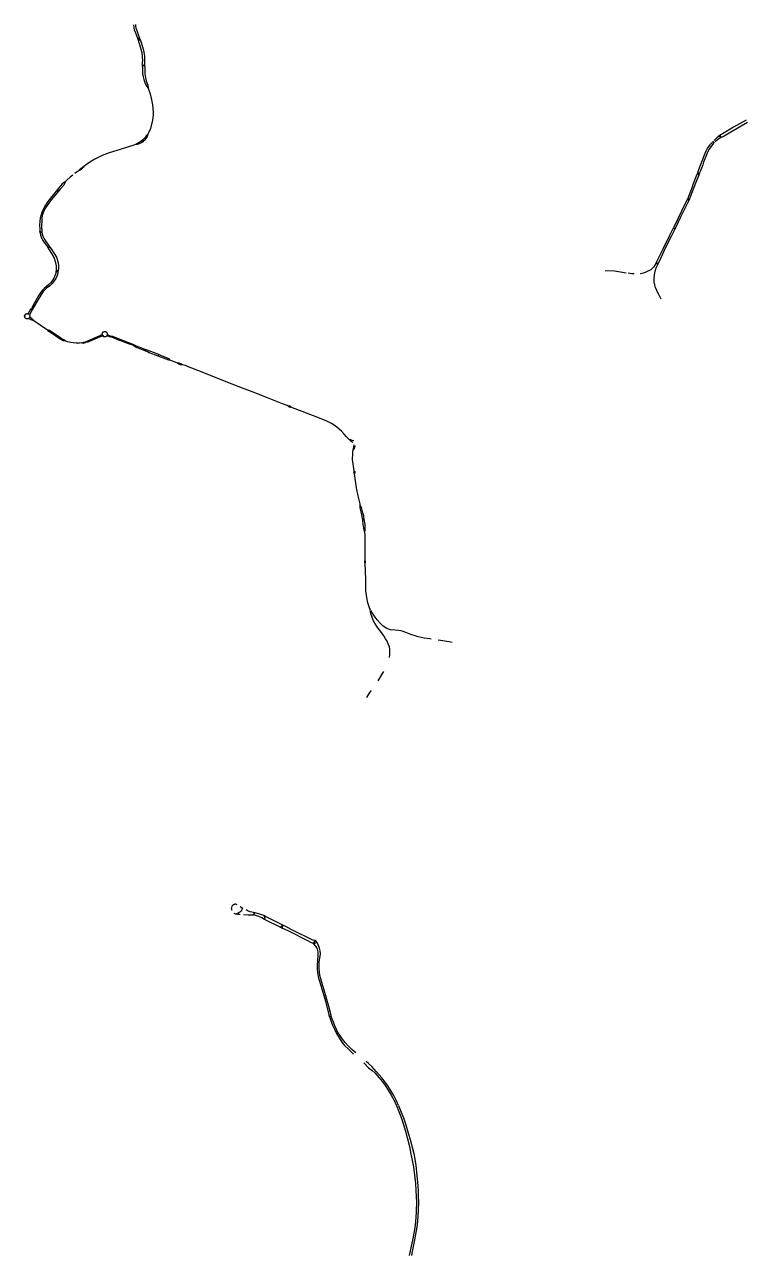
# Model space of a CAD drawing. Header units: inches. Extents: x 25490716 to 25512768, y 6672380 to 6685864.
# Drawn here: x 25500457 to 25504768, y 6673625 to 6680966 of the extents above; entities that cross this region are included whole.
import ezdxf

# ---------------------------------------------------------------- set-up
doc = ezdxf.new("R2010")
doc.units = ezdxf.units.IN
doc.header["$MEASUREMENT"] = 0

msp = doc.modelspace()

# ---------------------------------------------------------------- linework, layer by layer
for points in [[(25501131.9, 6680883.6), (25501121.1, 6680916), (25501113.4, 6680933.2), (25501110.1, 6680949.3), (25501108.7, 6680965.2)], [(25501143.1, 6680887.9), (25501132, 6680918.4), (25501123.1, 6680944.8), (25501121.3, 6680956.9), (25501120.5, 6680966.5)], [(25501131.9, 6680883.6), (25501143.1, 6680887.9)], [(25501143.1, 6680887.9), (25501141.8, 6680881.3), (25501135.7, 6680872.6)], [(25501147.5, 6680875.3), (25501143.1, 6680887.9)], [(25501147.5, 6680875.3), (25501137.2, 6680879.3), (25501131.9, 6680883.6)], [(25501161.1, 6680740.4), (25501161.7, 6680749.8), (25501160, 6680776.9), (25501157.5, 6680797.4), (25501153, 6680817.9), (25501144.6, 6680846.1), (25501131.9, 6680883.6)], [(25501147.5, 6680875.3), (25501135.7, 6680872.6)], [(25501173.6, 6680740.2), (25501173.6, 6680764), (25501173.3, 6680778.9), (25501169.9, 6680803), (25501165.8, 6680819.3), (25501147.5, 6680875.3)], [(25501160.2, 6680717.4), (25501160.3, 6680726.1)], [(25501160.2, 6680717.4), (25501160.6, 6680691.4), (25501161.2, 6680673.5), (25501163.8, 6680654.9), (25501168.2, 6680638.9), (25501173.7, 6680622.1), (25501184.8, 6680598.4), (25501193.5, 6680587.1)], [(25501160.3, 6680726.1), (25501161.1, 6680740.4)], [(25501173.5, 6680717), (25501160.3, 6680726.1)], [(25501173.5, 6680717), (25501173.6, 6680740.2)], [(25501173.5, 6680717), (25501173.5, 6680694.9), (25501174.2, 6680672.9), (25501178.4, 6680649.5), (25501182.3, 6680631.7), (25501191.6, 6680605.6), (25501193.5, 6680587.1)], [(25501193.5, 6680587.1), (25501195.5, 6680581.7), (25501205, 6680553.8), (25501214.5, 6680518.7), (25501220, 6680487.9), (25501224.3, 6680444.8), (25501223.9, 6680427.4), (25501222.6, 6680412.6)], [(25501222.6, 6680412.6), (25501219, 6680396.3), (25501207.8, 6680347.6), (25501198, 6680324), (25501191.6, 6680312.4)], [(25504759.6, 6680396.1), (25504685.6, 6680354.3), (25504618.6, 6680315.8), (25504607.1, 6680308.6)], [(25504767.8, 6680382.1), (25504668.5, 6680324.3), (25504628.8, 6680301.7), (25504620.9, 6680297.4)], [(25501191.6, 6680312.4), (25501182.4, 6680302.7), (25501175.6, 6680293), (25501163.6, 6680280.3), (25501161.7, 6680278.7)], [(25501191.6, 6680312.4), (25501187.5, 6680298.6), (25501179.8, 6680287.2), (25501169.6, 6680275.6), (25501166.9, 6680272.9)], [(25504596.6, 6680301.1), (25504582.6, 6680288.3), (25504571.1, 6680277.8), (25504568.4, 6680275.2)], [(25504607.1, 6680308.6), (25504596.6, 6680301.1)], [(25504596.6, 6680301.1), (25504620.9, 6680297.4)], [(25504609.2, 6680293), (25504607.1, 6680308.6)], [(25501114.7, 6680249.6), (25501026.4, 6680222.5), (25500961.2, 6680201.6), (25500919.1, 6680185.9), (25500876, 6680164.1), (25500846.8, 6680146.3), (25500818.5, 6680126.5), (25500810.4, 6680119.4)], [(25501136.5, 6680262), (25501129, 6680258.2), (25501114.7, 6680249.6)], [(25501140, 6680255.3), (25501128.9, 6680250.8), (25501114.7, 6680249.6)], [(25501151.7, 6680270.5), (25501140.1, 6680263.8), (25501136.5, 6680262)], [(25501152.3, 6680260.4), (25501144, 6680257.1), (25501140, 6680255.3)], [(25501152.3, 6680260.4), (25501151.1, 6680265.6), (25501151.7, 6680270.5)], [(25501161.7, 6680278.7), (25501151.7, 6680270.5)], [(25501161.5, 6680267.6), (25501156.8, 6680269.7), (25501151.7, 6680270.5)], [(25501161.5, 6680267.6), (25501152.3, 6680260.4)], [(25501166.9, 6680272.9), (25501161.5, 6680267.6)], [(25504564.9, 6680271.6), (25504558.8, 6680265.5), (25504543.2, 6680248.5), (25504530.7, 6680231.2), (25504520.3, 6680211.6), (25504510.1, 6680187.4), (25504476.1, 6680099.4), (25504474.5, 6680094.5)], [(25504572, 6680263.9), (25504566.3, 6680258.4), (25504549.6, 6680238.5), (25504539.6, 6680223.8), (25504531.2, 6680208.8), (25504523, 6680190.7), (25504505.9, 6680145.9), (25504501.6, 6680131.1), (25504485.8, 6680090.4)], [(25504609.2, 6680293), (25504589.7, 6680279.1), (25504575.6, 6680267.4)], [(25504620.9, 6680297.4), (25504609.2, 6680293)], [(25500781.9, 6680096.6), (25500765.3, 6680084.3), (25500757.2, 6680078.2)], [(25500781.9, 6680096.6), (25500784.3, 6680102.5), (25500792.1, 6680109)], [(25500788.6, 6680098.2), (25500781.9, 6680096.6)], [(25500793, 6680101.8), (25500788.6, 6680098.2)], [(25500792.1, 6680109), (25500797.5, 6680113.2)], [(25500795.9, 6680109.1), (25500792.1, 6680109)], [(25500803.4, 6680109.5), (25500793, 6680101.8)], [(25500795.9, 6680109.1), (25500793, 6680101.8)], [(25500797.5, 6680113.2), (25500795.9, 6680109.1)], [(25500803.4, 6680109.5), (25500795.9, 6680109.1)], [(25500797.5, 6680113.2), (25500804, 6680118.4), (25500810.4, 6680119.4)], [(25500810.4, 6680119.4), (25500809.1, 6680114), (25500803.4, 6680109.5)], [(25504469.7, 6680080.5), (25504462.7, 6680063.3)], [(25504474.5, 6680094.5), (25504469.7, 6680080.5)], [(25504469.7, 6680080.5), (25504476.6, 6680080.7), (25504482.4, 6680081.9)], [(25504469.7, 6680080.5), (25504474.9, 6680074.7), (25504477.4, 6680069.3)], [(25504482.4, 6680081.9), (25504477.4, 6680069.3)], [(25504485.8, 6680090.4), (25504482.4, 6680081.9)], [(25500699.2, 6680028.1), (25500681.9, 6680016.2), (25500661.6, 6679992.2)], [(25500699.2, 6680028.1), (25500690.3, 6680009.1), (25500669.5, 6679984.9)], [(25500744.5, 6680068.6), (25500728.6, 6680056.6), (25500711.9, 6680041.5), (25500699.2, 6680028.1)], [(25504462.7, 6680063.3), (25504443.7, 6680016.9), (25504435, 6679987.9), (25504410.5, 6679925.3)], [(25504473.5, 6680059.1), (25504458.4, 6680020.7), (25504428.6, 6679942.9), (25504423.3, 6679926.4)], [(25504477.4, 6680069.3), (25504473.5, 6680059.1)], [(25500644.5, 6679972.1), (25500612.2, 6679932.1), (25500596.6, 6679910.7), (25500578.3, 6679883.6), (25500569.5, 6679868.4), (25500561.4, 6679851), (25500555, 6679831.3), (25500550.6, 6679812.7), (25500547.4, 6679794.4), (25500546.4, 6679769.7), (25500547.5, 6679746.5)], [(25500657.3, 6679970.9), (25500610.3, 6679913.7), (25500591.9, 6679888), (25500582.6, 6679874.2), (25500574.5, 6679859.5), (25500567.7, 6679843.4), (25500562.6, 6679827.1), (25500559.7, 6679810), (25500558.6, 6679753.1), (25500558.9, 6679747.4)], [(25500653.2, 6679982.4), (25500644.5, 6679972.1)], [(25500657.3, 6679970.9), (25500644.5, 6679972.1)], [(25500661.6, 6679992.2), (25500653.2, 6679982.4)], [(25500657.3, 6679970.9), (25500653.2, 6679982.4)], [(25500669.5, 6679984.9), (25500657.3, 6679970.9)], [(25504410.5, 6679925.3), (25504397.2, 6679899.1), (25504353.3, 6679807.5), (25504326.5, 6679753.6)], [(25504419.5, 6679918.1), (25504408.1, 6679897.1), (25504367.6, 6679813.3), (25504338.8, 6679753.9)], [(25504423.3, 6679926.4), (25504410.5, 6679925.3)], [(25504419.5, 6679918.1), (25504410.5, 6679925.3)], [(25504423.3, 6679926.4), (25504419.5, 6679918.1)], [(25500547.5, 6679746.5), (25500547.9, 6679733.1)], [(25500547.9, 6679733.1), (25500559.6, 6679730.4)], [(25500549.4, 6679724), (25500547.9, 6679733.1)], [(25500549.4, 6679724), (25500559.6, 6679730.4)], [(25500549.4, 6679724), (25500552.7, 6679710.8), (25500558.1, 6679694.3), (25500565.2, 6679679.8), (25500573.6, 6679666.3), (25500594.7, 6679638.3)], [(25500558.9, 6679747.4), (25500559.6, 6679730.4)], [(25500559.6, 6679730.4), (25500562.6, 6679717), (25500566.5, 6679704.7), (25500573.2, 6679688.5), (25500583.9, 6679672), (25500607.4, 6679639.4)], [(25504230.1, 6679557.6), (25504243.6, 6679585.4), (25504266.3, 6679629.7), (25504303.3, 6679706.5), (25504320.8, 6679741.9)], [(25504241.1, 6679551.9), (25504254, 6679577.8), (25504282.3, 6679638.1), (25504316.8, 6679709), (25504330.7, 6679737.4)], [(25504320.8, 6679741.9), (25504326.5, 6679753.6)], [(25504326.5, 6679753.6), (25504333.7, 6679753.1), (25504338.8, 6679753.9)], [(25504326.5, 6679753.6), (25504331.7, 6679748.9), (25504334.2, 6679744.5)], [(25504330.7, 6679737.4), (25504334.2, 6679744.5)], [(25504338.8, 6679753.9), (25504334.2, 6679744.5)], [(25500594.7, 6679638.3), (25500607.4, 6679639.4)], [(25500605.9, 6679622.3), (25500594.7, 6679638.3)], [(25500647.2, 6679502.8), (25500646.7, 6679527.8), (25500643.8, 6679546.5), (25500634.1, 6679577.5), (25500620.1, 6679602.1), (25500605.9, 6679622.3)], [(25500607.4, 6679639.4), (25500615, 6679628.6)], [(25500615, 6679628.6), (25500634.1, 6679601.2), (25500646.4, 6679580.1), (25500657, 6679548.3), (25500659, 6679526.4), (25500658.9, 6679509.8), (25500658.2, 6679500.4)], [(25500645.4, 6679492.7), (25500647.2, 6679502.8)], [(25500658.2, 6679500.4), (25500651.6, 6679498.5), (25500645.4, 6679492.7)], [(25500656.2, 6679489.7), (25500650.9, 6679493.9), (25500647.2, 6679502.8)], [(25500658.2, 6679500.4), (25500656.2, 6679489.7)], [(25504045.3, 6679484.9), (25504011.7, 6679489.5), (25503975.6, 6679495.4), (25503919, 6679497.9)], [(25504221.7, 6679541.1), (25504209.9, 6679520.8), (25504192.9, 6679502.9), (25504162.1, 6679489.4), (25504148.2, 6679484.6), (25504139.2, 6679482.7), (25504128.4, 6679480.9)], [(25504254.1, 6679328.9), (25504240.2, 6679356.8), (25504232.2, 6679370.2), (25504226.8, 6679380.1), (25504219.4, 6679397.8), (25504215.4, 6679414.2), (25504212.7, 6679432.1), (25504211.4, 6679452.9), (25504212.9, 6679473.6), (25504217.9, 6679495.6), (25504224.3, 6679516.5), (25504234.9, 6679539.5)], [(25504221.7, 6679541.1), (25504225.8, 6679548.8)], [(25504221.7, 6679541.1), (25504229.1, 6679538.8), (25504234.9, 6679539.5)], [(25504225.8, 6679548.8), (25504230.1, 6679557.6)], [(25504234.9, 6679539.5), (25504229.4, 6679545.3), (25504225.8, 6679548.8)], [(25504234.9, 6679539.5), (25504241.1, 6679551.9)], [(25500640.9, 6679477.1), (25500639.7, 6679473.1), (25500632.2, 6679454.1), (25500621.9, 6679439), (25500611.4, 6679426.5), (25500601.9, 6679416.4)], [(25500652.9, 6679476.3), (25500651.4, 6679470.6), (25500642.5, 6679452.5), (25500629.5, 6679432.4), (25500619.3, 6679420.4), (25500608.5, 6679408.5)], [(25500645.4, 6679492.7), (25500640.9, 6679477.1)], [(25500656.2, 6679489.7), (25500652.9, 6679476.3)], [(25504091.6, 6679479.2), (25504077.4, 6679480.7), (25504057.2, 6679483.2)], [(25500601.9, 6679416.4), (25500588.5, 6679404.8), (25500573.9, 6679393), (25500563.4, 6679382.5), (25500553.8, 6679370.9), (25500542.4, 6679353.2), (25500524.6, 6679321.9)], [(25500608.5, 6679408.5), (25500599, 6679401.6), (25500590.2, 6679395.6), (25500580.6, 6679387.3), (25500567.7, 6679374.7), (25500559.5, 6679363.2), (25500532.6, 6679317.3)], [(25500477.5, 6679242), (25500488.7, 6679258.7), (25500497.4, 6679273.5)], [(25500516.5, 6679307.7), (25500497.4, 6679273.5)], [(25500526.8, 6679307.4), (25500504.6, 6679269.3)], [(25500524.6, 6679321.9), (25500516.5, 6679307.7)], [(25500532.6, 6679317.3), (25500526.8, 6679307.4)], [(25500482.4, 6679214.7), (25500481.1, 6679213.7), (25500478.5, 6679212.4), (25500476, 6679211.6), (25500473.1, 6679211.3), (25500470.1, 6679211.5), (25500467.5, 6679212.2), (25500464.9, 6679213.4), (25500462.7, 6679215), (25500460.9, 6679216.8), (25500459.1, 6679219.3), (25500458.1, 6679221.7), (25500457.6, 6679223.5), (25500457.2, 6679226.4), (25500457.4, 6679228.8), (25500457.6, 6679230.4)], [(25500457.6, 6679230.4), (25500457.7, 6679231.3), (25500458.4, 6679233.4), (25500459.6, 6679235.5), (25500461, 6679237.4), (25500462.7, 6679239)], [(25500462.7, 6679239), (25500462.8, 6679239.1), (25500464.9, 6679240.5), (25500466.4, 6679241.3), (25500468.5, 6679242), (25500470.7, 6679242.6), (25500472.9, 6679242.6), (25500474.9, 6679242.5), (25500476.9, 6679242.1), (25500477.5, 6679242)], [(25500477.5, 6679242), (25500478.5, 6679241.7), (25500480.4, 6679240.8), (25500482.5, 6679239.5), (25500484.8, 6679237.4), (25500486, 6679235.7)], [(25500488.2, 6679223.6), (25500488.1, 6679223.3), (25500487.3, 6679220.9), (25500486.2, 6679218.8), (25500484.6, 6679216.7), (25500483, 6679215.1), (25500482.4, 6679214.7)], [(25500482.5, 6679214.7), (25500494.6, 6679208.3)], [(25500495.3, 6679253.1), (25500486, 6679235.7)], [(25500486, 6679235.7), (25500486.3, 6679235.2), (25500487.7, 6679232), (25500488.1, 6679230.2), (25500488.6, 6679227.9), (25500488.6, 6679225.7), (25500488.2, 6679223.6)], [(25500488.2, 6679223.6), (25500498.7, 6679214.8)], [(25500494.6, 6679208.3), (25500511.6, 6679201.8)], [(25500504.6, 6679269.3), (25500500.7, 6679262.5), (25500495.3, 6679253.1)], [(25500498.7, 6679214.8), (25500499.8, 6679213.9), (25500511.6, 6679201.8)], [(25500511.6, 6679201.8), (25500549.7, 6679176.3), (25500592.9, 6679146.1)], [(25500669.3, 6679091.1), (25500618.3, 6679125.5), (25500601.5, 6679135.4), (25500592.9, 6679146.1)], [(25500673, 6679097.1), (25500606.1, 6679141.5), (25500592.9, 6679146.1)], [(25500920.2, 6679119.7), (25500920.2, 6679120.5), (25500920.2, 6679122.2), (25500920.6, 6679124.4), (25500921.2, 6679126.1), (25500921.9, 6679127.9), (25500923.2, 6679129.9), (25500924.6, 6679131.4), (25500926.6, 6679133.2), (25500928.9, 6679134.5), (25500929.8, 6679134.8)], [(25500929.8, 6679134.8), (25500930.8, 6679135.1), (25500932.9, 6679135.6), (25500934.8, 6679135.8), (25500936.7, 6679135.8), (25500939, 6679135.3), (25500941, 6679134.6)], [(25500941, 6679134.6), (25500941, 6679134.6), (25500943.2, 6679133.5), (25500945.2, 6679131.9), (25500946.8, 6679130.3), (25500948.1, 6679128.4), (25500949.2, 6679126.3), (25500949.9, 6679123.8), (25500950.2, 6679121.2), (25500950.2, 6679120.7)], [(25500673, 6679097.1), (25500669.3, 6679091.1)], [(25500682.5, 6679082.9), (25500680.6, 6679083.9), (25500669.3, 6679091.1)], [(25500686.5, 6679089.3), (25500673, 6679097.1)], [(25500698.1, 6679079.6), (25500687.9, 6679080.4), (25500682.5, 6679082.9)], [(25500698.1, 6679079.6), (25500691.7, 6679086.3), (25500686.5, 6679089.3)], [(25500797.6, 6679068.4), (25500784.4, 6679066.9), (25500765, 6679066.3), (25500747.6, 6679067.5), (25500733.8, 6679069.6), (25500712.9, 6679074.6), (25500698.1, 6679079.6)], [(25500797.6, 6679068.4), (25500807.7, 6679072.2), (25500820.5, 6679075.3)], [(25500797.6, 6679068.4), (25500809.6, 6679067.1), (25500821.1, 6679069.5)], [(25500820.5, 6679075.3), (25500833.8, 6679080.5), (25500853.1, 6679088.9)], [(25500821.1, 6679069.5), (25500820.5, 6679075.3)], [(25500855.8, 6679082.4), (25500833.3, 6679073.4), (25500821.1, 6679069.5)], [(25500853.1, 6679088.9), (25500871, 6679096.9), (25500908.2, 6679112.9)], [(25500911.1, 6679105.4), (25500908.7, 6679104.6), (25500872.7, 6679089.3), (25500855.8, 6679082.4)], [(25500908.2, 6679112.9), (25500913.9, 6679115.4), (25500920.2, 6679119.7)], [(25500925.1, 6679109.3), (25500915.7, 6679107.1), (25500911.1, 6679105.4)], [(25500925.1, 6679109.3), (25500924.6, 6679109.8), (25500923.2, 6679111.6), (25500921.8, 6679113.8), (25500920.9, 6679116.1), (25500920.3, 6679118.2), (25500920.2, 6679119.7)], [(25500930, 6679105.2), (25500928.5, 6679106.1), (25500926.6, 6679107.7), (25500925.1, 6679109.3)], [(25500939.1, 6679104.1), (25500937.5, 6679103.7), (25500934.9, 6679103.7), (25500932.5, 6679104.1), (25500930.5, 6679104.9), (25500930, 6679105.2)], [(25500947.2, 6679111.1), (25500946, 6679108.9), (25500944.2, 6679106.9), (25500942.5, 6679105.6), (25500939.8, 6679104.2), (25500939.1, 6679104.1)], [(25500950.2, 6679120.7), (25500950.1, 6679119.1), (25500949.8, 6679117.2), (25500949.1, 6679114.6), (25500948.2, 6679113), (25500947.3, 6679111.3), (25500947.2, 6679111.1)], [(25500959.4, 6679106.3), (25500947.2, 6679111.1)], [(25500950.2, 6679120.7), (25500961.8, 6679113.1)], [(25500978.2, 6679101.6), (25500971.4, 6679101.6), (25500959.4, 6679106.3)], [(25500961.8, 6679113.1), (25500962.4, 6679112.7), (25500974.3, 6679107.5), (25500974.3, 6679107.5)], [(25500974.3, 6679107.5), (25500981.1, 6679108.2), (25501020.2, 6679092.3), (25501054.1, 6679078.6), (25501103.3, 6679060.6), (25501123.2, 6679051.4)], [(25500974.3, 6679107.5), (25500978.2, 6679101.6)], [(25501107, 6679052.2), (25501096.4, 6679055.6), (25501076.6, 6679062.7), (25501042.1, 6679075.8), (25501014.1, 6679087.1), (25500978.2, 6679101.6)], [(25501160.5, 6679026.9), (25501119.3, 6679043.4), (25501107, 6679052.2)], [(25501107, 6679052.2), (25501123.2, 6679051.4), (25501163.8, 6679034.7)], [(25501176.5, 6679020.6), (25501160.5, 6679026.9)], [(25501163.8, 6679034.7), (25501174.6, 6679030.7)], [(25501176.5, 6679020.6), (25501174.6, 6679025.6), (25501174.6, 6679030.7)], [(25501174.6, 6679030.7), (25501184.5, 6679027.4)], [(25501176.5, 6679020.6), (25501181.1, 6679023.3), (25501184.5, 6679027.4)], [(25501190.1, 6679014.8), (25501176.5, 6679020.6)], [(25501193.4, 6679023.7), (25501184.5, 6679027.4)], [(25501253.3, 6678989.3), (25501199.1, 6679009.1), (25501190.1, 6679014.8)], [(25501257.2, 6678998.2), (25501242, 6679004.4), (25501193.4, 6679023.7)], [(25501253.3, 6678989.3), (25501257.2, 6678998.2)], [(25501325.3, 6678964.5), (25501316.7, 6678964.3), (25501253.3, 6678989.3)], [(25501325.3, 6678964.5), (25501319, 6678973.3), (25501273.5, 6678991.6), (25501257.2, 6678998.2)], [(25501369.3, 6678948.1), (25501325.3, 6678964.5)], [(25501395.9, 6678937.6), (25501389.5, 6678943.2), (25501379.7, 6678947), (25501369.3, 6678948.1)], [(25501395.9, 6678937.6), (25501386.7, 6678937.8), (25501377.4, 6678941.4), (25501369.3, 6678948.1)], [(25502023, 6678694.5), (25501995.2, 6678705.4), (25501905.9, 6678740), (25501820.6, 6678773.4), (25501757, 6678797.8), (25501694.5, 6678822.2), (25501599.5, 6678860.1), (25501515.7, 6678893.6), (25501429.6, 6678927.9), (25501416, 6678933), (25501395.9, 6678937.6)], [(25502037.2, 6678685.1), (25502032.7, 6678686.9), (25502029.8, 6678691.3), (25502023, 6678694.5)], [(25502039.3, 6678689.9), (25502034.5, 6678691.8), (25502029.8, 6678691.3)], [(25502045.8, 6678684.8), (25502044.1, 6678688), (25502039.3, 6678689.9)], [(25502045.8, 6678684.8), (25502042.4, 6678682.9), (25502037.2, 6678685.1)], [(25502393.3, 6678492.8), (25502376.1, 6678507.5), (25502362.6, 6678523.3), (25502347.6, 6678541.2), (25502331.8, 6678556.2), (25502320.1, 6678566.3), (25502303.5, 6678577.9), (25502287.8, 6678588.1), (25502260, 6678602.2), (25502206.9, 6678623), (25502071.6, 6678675.7), (25502045.8, 6678684.8)], [(25502393.3, 6678492.8), (25502400.4, 6678492.6), (25502408.2, 6678488.5)], [(25502393.3, 6678492.8), (25502395.9, 6678487.4), (25502402.3, 6678482.8), (25502404.9, 6678481.4)], [(25502404.9, 6678481.4), (25502409.8, 6678478.8), (25502414.7, 6678476.5)], [(25502408.2, 6678488.5), (25502419.8, 6678485.1)], [(25502422.8, 6678304), (25502413.3, 6678373.1), (25502413.7, 6678408.1), (25502414.7, 6678419.1), (25502416.9, 6678431.6)], [(25502420.8, 6678459.1), (25502419.4, 6678451.9), (25502418.1, 6678444.5), (25502416.7, 6678439), (25502416.9, 6678431.6)], [(25502416.9, 6678431.6), (25502422.3, 6678436.6), (25502426.8, 6678449), (25502430.8, 6678455.5)], [(25502422.8, 6678304), (25502420.9, 6678299.6), (25502421.4, 6678295.5)], [(25502425.2, 6678287.5), (25502422, 6678290.7), (25502421.4, 6678295.5)], [(25502422.8, 6678304), (25502425.8, 6678300.3), (25502426.6, 6678296.1)], [(25502426.6, 6678296.1), (25502427.2, 6678290.5), (25502425.2, 6678287.5)], [(25502459, 6678102.5), (25502457.6, 6678108), (25502446.4, 6678155.6), (25502436.8, 6678203.2), (25502425.2, 6678287.5)], [(25502482.6, 6678016.5), (25502479.5, 6678035.9), (25502474.4, 6678053.9), (25502465.5, 6678086), (25502459, 6678102.5)], [(25502473.1, 6678020.5), (25502469.1, 6678042.5), (25502459.3, 6678087), (25502459, 6678102.5)], [(25502473.1, 6678020.5), (25502478.1, 6678019.2), (25502482.6, 6678016.5)], [(25502473.8, 6678011.6), (25502473.1, 6678020.5)], [(25502482.6, 6678016.5), (25502478.2, 6678013.3), (25502473.8, 6678011.6)], [(25502476.8, 6677987.5), (25502473.8, 6678011.6)], [(25502486.7, 6677939.3), (25502481.3, 6677951.1), (25502476.8, 6677987.5)], [(25502487.3, 6677988.8), (25502487, 6677992.1), (25502482.6, 6678016.5)], [(25502486.7, 6677939.3), (25502489.1, 6677953), (25502488.3, 6677980.3), (25502487.3, 6677988.8)], [(25502489, 6677774.1), (25502488.8, 6677880.7), (25502488.4, 6677920.8), (25502486.7, 6677939.3)], [(25502488.4, 6677753.6), (25502486.4, 6677760.5), (25502486.5, 6677765.1), (25502489, 6677774.1)], [(25502488.4, 6677753.6), (25502491.1, 6677760.6), (25502491.1, 6677765), (25502489, 6677774.1)], [(25502492, 6677656.3), (25502488.4, 6677753.6)], [(25502515.4, 6677482.8), (25502505, 6677516.9), (25502498, 6677548.6), (25502494.3, 6677575.6), (25502492.8, 6677588.8), (25502492, 6677656.3)], [(25502517.5, 6677474.4), (25502515.4, 6677482.8)], [(25502519.9, 6677475.8), (25502515.4, 6677482.8)], [(25502633.3, 6677190.8), (25502636.2, 6677210.1), (25502636.3, 6677226.1), (25502635.2, 6677240.7), (25502632.7, 6677254.8), (25502626.1, 6677273.8), (25502619.8, 6677288.2), (25502610.4, 6677303.6), (25502599.3, 6677320.2), (25502579.3, 6677347.8), (25502563.4, 6677369.3), (25502552.1, 6677386.4), (25502538.6, 6677410.4), (25502529.8, 6677430), (25502522.9, 6677453.2), (25502518.6, 6677470)], [(25502881.3, 6677301.2), (25502874, 6677302.2), (25502839.9, 6677307.5), (25502804.4, 6677314.8), (25502787.3, 6677319.9), (25502760.8, 6677329), (25502730.6, 6677341), (25502714.2, 6677347.1), (25502702.7, 6677350.5), (25502687, 6677353.3), (25502666.7, 6677354.8), (25502639.4, 6677357.1), (25502617.1, 6677364.1), (25502595.7, 6677379.4), (25502577.2, 6677395.6), (25502559.2, 6677415.6), (25502547.2, 6677432), (25502531.9, 6677456.8), (25502522.3, 6677472.1)], [(25503007.3, 6677281.5), (25502989.4, 6677284.5), (25502922.7, 6677295.1)], [(25502565.6, 6677051.8), (25502592.1, 6677096.2), (25502599, 6677108)], [(25502497.4, 6676952.8), (25502516.2, 6676982), (25502525.2, 6676994.2)], [(25501697.5, 6675712.6), (25501696.5, 6675711.5), (25501695.5, 6675710), (25501693.9, 6675707.3), (25501692.2, 6675704.3), (25501690.8, 6675701.1), (25501689.8, 6675698.6)], [(25501689.8, 6675698.6), (25501690.2, 6675694.3), (25501690.6, 6675691.3), (25501691.2, 6675688.3), (25501692.5, 6675683.9)], [(25501708.4, 6675719.3), (25501705.7, 6675718), (25501703.3, 6675716.8), (25501701.2, 6675715.4), (25501699.7, 6675714.3), (25501697.5, 6675712.6)], [(25501724.9, 6675715.9), (25501716.8, 6675720.9), (25501714.2, 6675720.6), (25501710.5, 6675719.9), (25501708.4, 6675719.3)], [(25501753.3, 6675698.3), (25501752.6, 6675688.6), (25501752.1, 6675686.1), (25501751.4, 6675683.2), (25501750.3, 6675681.1), (25501747.9, 6675678.1), (25501745.2, 6675675.7), (25501741.6, 6675673.2), (25501736.8, 6675670.3), (25501730.2, 6675666.9), (25501720.9, 6675662.2)], [(25501753.3, 6675698.3), (25501743.7, 6675704.2)], [(25501761.6, 6675694.1), (25501753.3, 6675698.3)], [(25501821.5, 6675670.5), (25501802.8, 6675675), (25501790.9, 6675679.1), (25501778.1, 6675685.7)], [(25501705.2, 6675666.8), (25501709, 6675664.7), (25501712.6, 6675663.5), (25501718, 6675662.5), (25501728.6, 6675661.4)], [(25501728.6, 6675661.4), (25501742.5, 6675660.6)], [(25501763.1, 6675659.4), (25501789.8, 6675657.1), (25501820.7, 6675655.7)], [(25501821.5, 6675670.5), (25501826, 6675664.4), (25501825.6, 6675660), (25501820.7, 6675655.7)], [(25501887.8, 6675629.8), (25501871.1, 6675639.2), (25501854.2, 6675647.4), (25501835.2, 6675653.3), (25501820.7, 6675655.7)], [(25501832.8, 6675668), (25501821.5, 6675670.5)], [(25501883.3, 6675652.7), (25501860.2, 6675661.6), (25501832.8, 6675668)], [(25501883.3, 6675652.7), (25501888.4, 6675642.6), (25501889, 6675637.3), (25501887.8, 6675629.8)], [(25501893.9, 6675647), (25501883.3, 6675652.7)], [(25501900.6, 6675623.4), (25501887.8, 6675629.8)], [(25501908.8, 6675639.5), (25501893.9, 6675647)], [(25501972.8, 6675587.3), (25501900.6, 6675623.4)], [(25501980.7, 6675603.7), (25501908.8, 6675639.5)], [(25501992.5, 6675597.8), (25501980.7, 6675603.7)], [(25501982, 6675582.8), (25501972.8, 6675587.3)], [(25501982, 6675582.8), (25502001.1, 6675593.2)], [(25501995.9, 6675575.9), (25501982, 6675582.8)], [(25501995.9, 6675575.9), (25501992.5, 6675597.8)], [(25502001.1, 6675593.2), (25501992.5, 6675597.8)], [(25502007.3, 6675570.5), (25501995.9, 6675575.9)], [(25502014.9, 6675586.2), (25502001.1, 6675593.2)], [(25502168.1, 6675490.6), (25502142.3, 6675503.6), (25502036, 6675556.5), (25502007.3, 6675570.5)], [(25502175.8, 6675506), (25502047.4, 6675569.7), (25502014.9, 6675586.2)], [(25502180.7, 6675485.1), (25502168.1, 6675490.6)], [(25502191.1, 6675503.3), (25502175.8, 6675506)], [(25502180.7, 6675485.1), (25502191.1, 6675503.3)], [(25502180.7, 6675485.1), (25502202.8, 6675490.7)], [(25502194.4, 6675469.4), (25502180.7, 6675485.1)], [(25502202.8, 6675490.7), (25502191.1, 6675503.3)], [(25502230.1, 6675218.5), (25502227.5, 6675227.3), (25502214.3, 6675271), (25502210.1, 6675288.5), (25502206.8, 6675310.3), (25502204.8, 6675334.2), (25502204.5, 6675353.4), (25502208.4, 6675418.8), (25502207.7, 6675436.4), (25502203.4, 6675451.8), (25502200.8, 6675459.1), (25502194.4, 6675469.4)], [(25502208.4, 6675477.7), (25502202.8, 6675490.7)], [(25502239, 6675220.7), (25502235.3, 6675233.4), (25502223.1, 6675274.4), (25502218.3, 6675294.7), (25502215.2, 6675316.7), (25502214.1, 6675334.8), (25502214.1, 6675352.8), (25502214.8, 6675376.6), (25502218.4, 6675397.4), (25502221.3, 6675423.5), (25502220.6, 6675442.4), (25502216.7, 6675458.5), (25502208.4, 6675477.7)], [(25502270.9, 6675070.8), (25502263.6, 6675099.9), (25502254.7, 6675133.5), (25502230.1, 6675218.5)], [(25502282, 6675073.8), (25502270.7, 6675110.5), (25502239, 6675220.7)], [(25502272.8, 6675059.1), (25502270.9, 6675070.8)], [(25502286.2, 6675057.2), (25502279.7, 6675059.9), (25502272.8, 6675059.1)], [(25502275.9, 6675048.3), (25502272.8, 6675059.1)], [(25502275.9, 6675048.3), (25502282.6, 6675052.4), (25502286.2, 6675057.2)], [(25502275.9, 6675048.3), (25502279.5, 6675038.1)], [(25502279.5, 6675038.1), (25502287.4, 6675015), (25502294.4, 6674998.3), (25502307.6, 6674970.3), (25502317.9, 6674948.3), (25502332.5, 6674923.3), (25502349.9, 6674898.1), (25502364.8, 6674877.6), (25502385.9, 6674857.1), (25502419.3, 6674825.8)], [(25502286.2, 6675057.2), (25502282, 6675073.8)], [(25502290, 6675041), (25502286.2, 6675057.2)], [(25502431.8, 6674833.3), (25502408.4, 6674854.3), (25502387.4, 6674875), (25502369, 6674895.1), (25502353.8, 6674914.9), (25502332.5, 6674944), (25502326, 6674954.7), (25502317, 6674972.8), (25502307.2, 6674995), (25502298.8, 6675017.1), (25502290, 6675041)], [(25502479.7, 6674774.3), (25502509.1, 6674745), (25502529.6, 6674729), (25502548.3, 6674711.6), (25502572.5, 6674683.6), (25502591.3, 6674660.4), (25502606.8, 6674639.2), (25502625.1, 6674610.5), (25502643, 6674580.4), (25502658.8, 6674553.6), (25502676.7, 6674514.3), (25502700.6, 6674454.8), (25502715.6, 6674411.4), (25502728.4, 6674367), (25502738.6, 6674328.9), (25502752.3, 6674275.7), (25502761.5, 6674228.2), (25502769.5, 6674193.2), (25502776.9, 6674154.2), (25502783.1, 6674103.2), (25502788.2, 6674055.1), (25502790.4, 6674015.4), (25502793.2, 6673974.8), (25502793.6, 6673944.4), (25502792.8, 6673886.7), (25502790.1, 6673850.6), (25502785.6, 6673805.3), (25502781.6, 6673777.8), (25502771.1, 6673716.7), (25502763.2, 6673679.9), (25502754.1, 6673641.9)], [(25502687.8, 6674519.6), (25502673.6, 6674551.3), (25502659, 6674579.1), (25502637.9, 6674614.3), (25502618.9, 6674642.5), (25502595.8, 6674674.5), (25502587.4, 6674685.1), (25502556, 6674720.6), (25502527.9, 6674752.2), (25502507.4, 6674770.7), (25502493.3, 6674782.3)], [(25502687.8, 6674519.6), (25502699.8, 6674490.3), (25502717, 6674446), (25502730.7, 6674403.8), (25502747.5, 6674348.4), (25502757.6, 6674316.4), (25502777.5, 6674233.1), (25502791.1, 6674164.3), (25502796.4, 6674099.2), (25502801.9, 6674041.7), (25502803.6, 6674011), (25502805.1, 6673974.3), (25502805.9, 6673944), (25502805.1, 6673892.2), (25502803.3, 6673859.7), (25502800.3, 6673828.6), (25502795.9, 6673793.5), (25502791.1, 6673762.1), (25502783, 6673717.8), (25502766.5, 6673639.3)], [(25502754.1, 6673641.9), (25502749.9, 6673625.4)], [(25502766.5, 6673639.3), (25502764.6, 6673625.6)]]:
    msp.add_lwpolyline(points)
for p in [(25500457.6, 6679230.4), (25500925.1, 6679109.3)]:
    msp.add_point(p)

doc.saveas('drawing.dxf')
